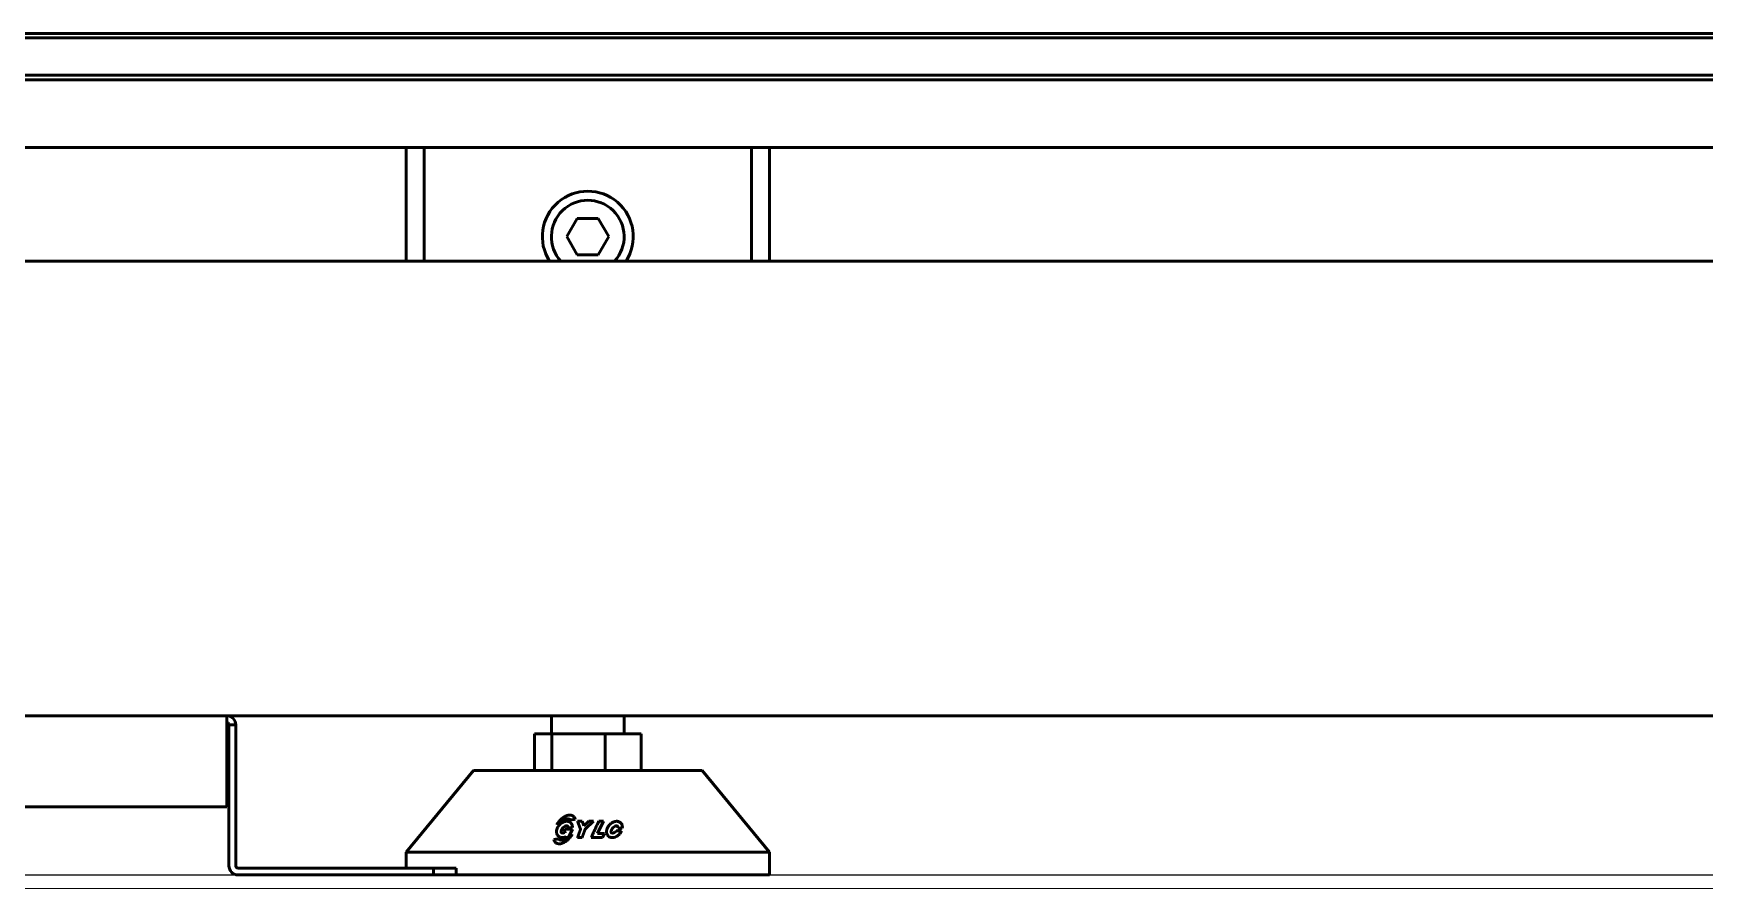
# Model space of a CAD drawing. Header units: millimetres. Extents: x 845401 to 948039, y 511594 to 550263.
# Drawn here: x 914972.2 to 915340, y 544183.8 to 544371.9 of the extents above; entities that cross this region are included whole.
import ezdxf

# ---------------------------------------------------------------- set-up
doc = ezdxf.new("R2010")
doc.units = ezdxf.units.MM
doc.layers.add('A-剖-0.10mm.......SECT-L01', color=255, linetype='Continuous', lineweight=18)
doc.layers.add('可见 (ISO)', color=7, linetype='Continuous', lineweight=50)

# ---------------------------------------------------------------- blocks, each defined once
blk = doc.blocks.new('A$C2A4E01FC')
at = {"color": 251}
blk.add_line((224.5, 161.95), (5614.5, 161.95), dxfattribs=at)
at = {"layer": '可见 (ISO)', "color": 251}
for p, q in [((3234.5, 347.05), (534.5, 347.05)), ((3234.5, 346.05), (534.5, 346.05)), ((3234.5, 337.85), (534.5, 337.85)), ((3234.5, 336.85), (534.5, 336.85)), ((3234.5, 321.95), (534.5, 321.95)), ((2697.5, 321.95), (2697.5, 296.95)), ((2701.5, 296.95), (2701.5, 321.95)), ((2773.5, 296.95), (2773.5, 321.95)), ((2777.5, 296.95), (2777.5, 321.95)), ((2732.88, 302.35), (2735.19, 306.35)), ((2735.19, 306.35), (2739.81, 306.35)), ((2739.81, 306.35), (2742.12, 302.35)), ((2735.19, 298.35), (2732.88, 302.35)), ((2742.12, 302.35), (2739.81, 298.35)), ((2739.81, 298.35), (2735.19, 298.35)), ((1050.01, 296.95), (3234.5, 296.95)), ((1050.01, 196.95), (3233.5, 196.95)), ((2658.04, 194.95), (2658.04, 196.95)), ((2658.04, 194.95), (2658.04, 176.95)), ((2658.54, 194.95), (2658.54, 163.95)), ((2658.54, 194.95), (2660.04, 194.95)), ((2660.04, 163.95), (2660.04, 194.95)), ((2729.5, 196.95), (2729.5, 192.95)), ((2745.5, 196.95), (2745.5, 192.95)), ((2725.74, 192.95), (2729.55, 192.95)), ((2725.74, 192.95), (2725.74, 184.95)), ((2729.55, 192.95), (2741.31, 192.95)), ((2729.55, 192.95), (2729.55, 184.95)), ((2741.31, 192.95), (2749.26, 192.95)), ((2741.31, 192.95), (2741.31, 184.95)), ((2749.26, 192.95), (2749.26, 184.95)), ((2712.36, 184.95), (2697.5, 166.95)), ((2762.64, 184.95), (2712.36, 184.95)), ((2762.64, 184.95), (2777.5, 166.95)), ((2658.04, 176.95), (2562.04, 176.95)), ((2734.75, 174.18), (2733.76, 174.03)), ((2735.24, 173.74), (2735.93, 172.04)), ((2736.24, 173.74), (2735.24, 173.74)), ((2736.65, 172.72), (2736.24, 173.74)), ((2736.65, 172.72), (2737.74, 173.74)), ((2736.93, 172.04), (2738.74, 173.74)), ((2738.74, 173.74), (2737.74, 173.74)), ((2739.67, 171.06), (2740.93, 173.74)), ((2740.93, 173.74), (2739.93, 173.74)), ((2730.98, 169.88), (2729.99, 169.72)), ((2732.42, 172), (2732.19, 171.56)), ((2732.19, 171.56), (2732.69, 171.56)), ((2732.42, 172), (2734.11, 172)), ((2732.74, 170.16), (2732.74, 170.38)), ((2733.24, 170.16), (2732.74, 170.16)), ((2733.12, 172.27), (2734.12, 172.35)), ((2733.24, 170.16), (2734.11, 172)), ((2735.24, 170.16), (2736.24, 170.16)), ((2738.24, 170.16), (2740.74, 170.16)), ((2741.17, 171.06), (2739.67, 171.06)), ((2740.74, 170.16), (2741.17, 171.06)), ((2743.74, 171.61), (2744.93, 171.61)), ((2744.1, 172.2), (2745.1, 172.2)), ((2777.5, 166.95), (2697.5, 166.95)), ((2697.5, 163.45), (2697.5, 166.95)), ((2777.5, 161.95), (2777.5, 166.95)), ((2703.54, 163.45), (2660.54, 163.45)), ((2660.54, 161.95), (2703.54, 161.95)), ((2708.54, 163.45), (2703.54, 163.45)), ((2703.54, 163.45), (2703.54, 161.95)), ((2703.54, 161.95), (2708.54, 161.95)), ((2708.54, 161.95), (2708.54, 163.45)), ((2777.5, 161.95), (2708.54, 161.95))]:
    blk.add_line(p, q, dxfattribs=at)
for centre, radius, start, end in [((2737.5, 302.35), 10, 327.3164, 212.6836), ((2737.5, 302.35), 8, 317.5458, 222.4542), ((2658.04, 194.95), 2, 0, 90), ((2658.04, 194.95), 0.5, 0, 90), ((2660.54, 163.95), 2, 180, 270), ((2660.54, 163.95), 0.5, 180, 270)]:
    blk.add_arc(centre, radius, start, end, dxfattribs=at)
for centre, major_axis, ratio, start_param, end_param in [((2733.07, 173.92), (-34.96, -5.48), 0.000028, 1.590651, 1.618931), ((2732.67, 170.14), (-38.13, -5.97), 0.000056, 1.500665, 1.526615)]:
    blk.add_ellipse(centre, major_axis=major_axis, ratio=ratio, start_param=start_param, end_param=end_param, dxfattribs=at)
for points, knots in [([(2732.74, 170.38), (2732.6, 170.31), (2732.46, 170.25), (2732.31, 170.22), (2732.26, 170.2), (2732.22, 170.2), (2732.17, 170.19), (2731.95, 170.15), (2731.75, 170.15), (2731.57, 170.19), (2731.48, 170.21), (2731.39, 170.24), (2731.31, 170.28), (2731.24, 170.32), (2731.17, 170.36), (2731.11, 170.41), (2731.1, 170.41), (2731.09, 170.42), (2731.08, 170.43), (2731.02, 170.48), (2730.96, 170.54), (2730.91, 170.6), (2730.87, 170.65), (2730.83, 170.7), (2730.8, 170.75), (2730.79, 170.77), (2730.78, 170.78), (2730.78, 170.8), (2730.72, 170.91), (2730.68, 171.02), (2730.66, 171.14), (2730.65, 171.17), (2730.64, 171.2), (2730.64, 171.23), (2730.63, 171.31), (2730.62, 171.39), (2730.62, 171.47), (2730.62, 171.51), (2730.62, 171.55), (2730.63, 171.59), (2730.63, 171.61), (2730.63, 171.63), (2730.63, 171.65), (2730.64, 171.67), (2730.64, 171.69), (2730.64, 171.71), (2730.66, 171.87), (2730.71, 172.02), (2730.77, 172.17), (2730.8, 172.25), (2730.83, 172.33), (2730.87, 172.4), (2730.89, 172.44), (2730.91, 172.48), (2730.94, 172.52), (2730.95, 172.53), (2730.96, 172.55), (2730.97, 172.57), (2730.98, 172.59), (2730.99, 172.61), (2731.01, 172.63), (2731.08, 172.74), (2731.16, 172.84), (2731.24, 172.93), (2731.28, 172.98), (2731.32, 173.02), (2731.36, 173.06), (2731.42, 173.12), (2731.49, 173.18), (2731.56, 173.24), (2731.6, 173.27), (2731.63, 173.3), (2731.67, 173.32), (2731.69, 173.34), (2731.71, 173.35), (2731.73, 173.36), (2731.74, 173.37), (2731.75, 173.38), (2731.76, 173.38), (2731.76, 173.39), (2731.77, 173.39), (2731.78, 173.4), (2731.87, 173.46), (2731.96, 173.5), (2732.05, 173.55), (2732.09, 173.57), (2732.14, 173.59), (2732.18, 173.6), (2732.21, 173.61), (2732.23, 173.62), (2732.25, 173.63), (2732.28, 173.64), (2732.3, 173.65), (2732.32, 173.65), (2732.43, 173.69), (2732.53, 173.71), (2732.63, 173.72), (2732.73, 173.74), (2732.83, 173.74), (2732.93, 173.74), (2733.02, 173.74), (2733.12, 173.72), (2733.21, 173.69), (2733.26, 173.68), (2733.3, 173.67), (2733.35, 173.65), (2733.37, 173.64), (2733.39, 173.63), (2733.42, 173.62), (2733.44, 173.61), (2733.46, 173.6), (2733.48, 173.59), (2733.56, 173.55), (2733.64, 173.5), (2733.7, 173.44), (2733.74, 173.41), (2733.77, 173.38), (2733.8, 173.35), (2733.81, 173.34), (2733.82, 173.32), (2733.84, 173.3), (2733.84, 173.3), (2733.85, 173.29), (2733.86, 173.28), (2733.86, 173.27), (2733.87, 173.26), (2733.87, 173.26), (2733.91, 173.2), (2733.95, 173.15), (2733.97, 173.09), (2734.08, 172.88), (2734.13, 172.63), (2734.12, 172.35)], [0, 0, 0, 0, 0.047901, 0.047901, 0.047901, 0.0625, 0.0625, 0.0625, 0.124815, 0.124815, 0.124815, 0.15625, 0.15625, 0.15625, 0.183594, 0.183594, 0.183594, 0.1875, 0.1875, 0.1875, 0.21875, 0.21875, 0.21875, 0.242187, 0.242187, 0.242187, 0.249728, 0.249728, 0.249728, 0.298708, 0.298708, 0.298708, 0.3125, 0.3125, 0.3125, 0.34375, 0.34375, 0.34375, 0.359375, 0.359375, 0.359375, 0.367187, 0.367187, 0.367187, 0.375, 0.375, 0.375, 0.4375, 0.4375, 0.4375, 0.46875, 0.46875, 0.46875, 0.484375, 0.484375, 0.484375, 0.492187, 0.492187, 0.492187, 0.499939, 0.499939, 0.499939, 0.543363, 0.543363, 0.543363, 0.5625, 0.5625, 0.5625, 0.59375, 0.59375, 0.59375, 0.609375, 0.609375, 0.609375, 0.617187, 0.617187, 0.617187, 0.621094, 0.621094, 0.621094, 0.625, 0.625, 0.625, 0.65625, 0.65625, 0.65625, 0.671875, 0.671875, 0.671875, 0.679687, 0.679687, 0.679687, 0.6875, 0.6875, 0.6875, 0.71875, 0.71875, 0.71875, 0.75, 0.75, 0.75, 0.78125, 0.78125, 0.78125, 0.796875, 0.796875, 0.796875, 0.804687, 0.804687, 0.804687, 0.8125, 0.8125, 0.8125, 0.84375, 0.84375, 0.84375, 0.859375, 0.859375, 0.859375, 0.867187, 0.867187, 0.867187, 0.871094, 0.871094, 0.871094, 0.874632, 0.874632, 0.874632, 0.901106, 0.901106, 0.901106, 1, 1, 1, 1]), ([(2730.66, 172.98), (2730.72, 173.08), (2730.77, 173.17), (2730.83, 173.25), (2730.86, 173.3), (2730.89, 173.34), (2730.92, 173.38), (2730.94, 173.4), (2730.95, 173.43), (2730.97, 173.45), (2730.98, 173.47), (2731, 173.49), (2731.02, 173.51), (2731.08, 173.6), (2731.15, 173.68), (2731.22, 173.76), (2731.25, 173.81), (2731.29, 173.85), (2731.33, 173.89), (2731.34, 173.91), (2731.36, 173.93), (2731.38, 173.95), (2731.39, 173.96), (2731.4, 173.97), (2731.41, 173.97), (2731.42, 173.98), (2731.43, 173.99), (2731.43, 174), (2731.5, 174.07), (2731.56, 174.13), (2731.63, 174.19), (2731.65, 174.21), (2731.66, 174.23), (2731.68, 174.25), (2731.72, 174.28), (2731.77, 174.32), (2731.81, 174.36), (2731.83, 174.38), (2731.85, 174.39), (2731.87, 174.41), (2731.88, 174.42), (2731.89, 174.43), (2731.9, 174.44), (2731.91, 174.44), (2731.92, 174.45), (2731.93, 174.46), (2732.03, 174.54), (2732.13, 174.61), (2732.23, 174.67), (2732.28, 174.7), (2732.33, 174.73), (2732.38, 174.76), (2732.4, 174.78), (2732.43, 174.79), (2732.45, 174.81), (2732.46, 174.81), (2732.48, 174.82), (2732.49, 174.83), (2732.5, 174.83), (2732.51, 174.84), (2732.52, 174.84), (2732.57, 174.87), (2732.63, 174.9), (2732.69, 174.93), (2732.72, 174.94), (2732.75, 174.95), (2732.78, 174.96), (2732.8, 174.97), (2732.83, 174.98), (2732.86, 174.99), (2732.92, 175.02), (2732.98, 175.03), (2733.04, 175.05), (2733.07, 175.06), (2733.1, 175.07), (2733.13, 175.07), (2733.15, 175.08), (2733.18, 175.08), (2733.21, 175.09), (2733.27, 175.1), (2733.33, 175.11), (2733.4, 175.12), (2733.46, 175.12), (2733.52, 175.12), (2733.58, 175.12), (2733.71, 175.11), (2733.83, 175.09), (2733.93, 175.06), (2733.99, 175.04), (2734.04, 175.02), (2734.09, 174.99), (2734.12, 174.98), (2734.14, 174.97), (2734.17, 174.95), (2734.18, 174.95), (2734.19, 174.94), (2734.2, 174.93), (2734.22, 174.92), (2734.23, 174.92), (2734.24, 174.91), (2734.28, 174.88), (2734.32, 174.85), (2734.36, 174.81), (2734.38, 174.79), (2734.4, 174.77), (2734.42, 174.76), (2734.44, 174.74), (2734.46, 174.72), (2734.47, 174.7), (2734.5, 174.66), (2734.53, 174.62), (2734.56, 174.58), (2734.58, 174.56), (2734.59, 174.54), (2734.6, 174.52), (2734.61, 174.5), (2734.62, 174.49), (2734.62, 174.48), (2734.63, 174.47), (2734.63, 174.46), (2734.64, 174.45), (2734.68, 174.37), (2734.72, 174.28), (2734.75, 174.18)], [0, 0, 0, 0, 0.0625, 0.0625, 0.0625, 0.09375, 0.09375, 0.09375, 0.109375, 0.109375, 0.109375, 0.125, 0.125, 0.125, 0.1875, 0.1875, 0.1875, 0.21875, 0.21875, 0.21875, 0.234375, 0.234375, 0.234375, 0.242187, 0.242187, 0.242187, 0.24941, 0.24941, 0.24941, 0.298285, 0.298285, 0.298285, 0.3125, 0.3125, 0.3125, 0.34375, 0.34375, 0.34375, 0.359375, 0.359375, 0.359375, 0.367187, 0.367187, 0.367187, 0.375, 0.375, 0.375, 0.4375, 0.4375, 0.4375, 0.46875, 0.46875, 0.46875, 0.484375, 0.484375, 0.484375, 0.492187, 0.492187, 0.492187, 0.49837, 0.49837, 0.49837, 0.53125, 0.53125, 0.53125, 0.546875, 0.546875, 0.546875, 0.5625, 0.5625, 0.5625, 0.59375, 0.59375, 0.59375, 0.609375, 0.609375, 0.609375, 0.623768, 0.623768, 0.623768, 0.65625, 0.65625, 0.65625, 0.6875, 0.6875, 0.6875, 0.749047, 0.749047, 0.749047, 0.78125, 0.78125, 0.78125, 0.796875, 0.796875, 0.796875, 0.804687, 0.804687, 0.804687, 0.8125, 0.8125, 0.8125, 0.84375, 0.84375, 0.84375, 0.859375, 0.859375, 0.859375, 0.874722, 0.874722, 0.874722, 0.90625, 0.90625, 0.90625, 0.921875, 0.921875, 0.921875, 0.929687, 0.929687, 0.929687, 0.9375, 0.9375, 0.9375, 1, 1, 1, 1]), ([(2730.66, 172.98), (2730.95, 173.46), (2731.38, 173.9), (2732.27, 174.28), (2732.6, 174.34), (2733.23, 174.3), (2733.53, 174.19), (2733.76, 174.03)], [0, 0, 0, 0, 0.5, 0.5, 0.75, 0.75, 1, 1, 1, 1]), ([(2744.93, 171.61), (2744.89, 171.52), (2744.84, 171.44), (2744.79, 171.36), (2744.77, 171.31), (2744.74, 171.27), (2744.71, 171.23), (2744.69, 171.19), (2744.66, 171.15), (2744.63, 171.11), (2744.57, 171.03), (2744.5, 170.96), (2744.43, 170.88), (2744.39, 170.85), (2744.36, 170.81), (2744.32, 170.78), (2744.29, 170.75), (2744.26, 170.72), (2744.23, 170.7), (2744.22, 170.69), (2744.21, 170.68), (2744.2, 170.67), (2744.11, 170.6), (2744.02, 170.54), (2743.93, 170.48), (2743.8, 170.4), (2743.68, 170.33), (2743.52, 170.28), (2743.35, 170.21), (2743.17, 170.18), (2742.99, 170.16), (2742.98, 170.16), (2742.97, 170.16), (2742.95, 170.16), (2742.89, 170.16), (2742.82, 170.16), (2742.76, 170.17), (2742.63, 170.18), (2742.51, 170.21), (2742.39, 170.25), (2742.33, 170.27), (2742.27, 170.3), (2742.22, 170.33), (2742.17, 170.36), (2742.12, 170.39), (2742.07, 170.43), (2742.05, 170.45), (2742.03, 170.47), (2742.01, 170.49), (2742, 170.5), (2741.99, 170.51), (2741.98, 170.52), (2741.97, 170.53), (2741.96, 170.54), (2741.95, 170.55), (2741.91, 170.59), (2741.88, 170.64), (2741.85, 170.68), (2741.82, 170.71), (2741.8, 170.75), (2741.78, 170.78), (2741.78, 170.8), (2741.77, 170.81), (2741.77, 170.82), (2741.72, 170.91), (2741.69, 171), (2741.66, 171.1), (2741.65, 171.15), (2741.64, 171.2), (2741.64, 171.25), (2741.63, 171.28), (2741.63, 171.3), (2741.63, 171.33), (2741.63, 171.34), (2741.63, 171.35), (2741.63, 171.36), (2741.63, 171.38), (2741.63, 171.39), (2741.63, 171.4), (2741.62, 171.5), (2741.63, 171.59), (2741.64, 171.69), (2741.65, 171.73), (2741.66, 171.78), (2741.67, 171.83), (2741.67, 171.86), (2741.68, 171.88), (2741.69, 171.91), (2741.69, 171.93), (2741.7, 171.96), (2741.71, 171.98), (2741.74, 172.1), (2741.79, 172.23), (2741.84, 172.34), (2741.87, 172.4), (2741.9, 172.46), (2741.94, 172.52), (2741.99, 172.61), (2742.05, 172.69), (2742.11, 172.77), (2742.14, 172.81), (2742.17, 172.85), (2742.2, 172.89), (2742.22, 172.91), (2742.24, 172.93), (2742.25, 172.95), (2742.26, 172.96), (2742.27, 172.97), (2742.28, 172.98), (2742.29, 172.99), (2742.3, 173), (2742.31, 173.01), (2742.38, 173.09), (2742.46, 173.16), (2742.55, 173.23), (2742.59, 173.26), (2742.63, 173.3), (2742.67, 173.33), (2742.69, 173.34), (2742.71, 173.36), (2742.73, 173.37), (2742.75, 173.38), (2742.76, 173.39), (2742.77, 173.39), (2742.78, 173.4), (2742.79, 173.41), (2742.8, 173.41), (2742.9, 173.48), (2743, 173.53), (2743.11, 173.57), (2743.16, 173.6), (2743.21, 173.62), (2743.26, 173.64), (2743.29, 173.64), (2743.32, 173.65), (2743.35, 173.66), (2743.36, 173.67), (2743.37, 173.67), (2743.39, 173.67), (2743.4, 173.68), (2743.41, 173.68), (2743.43, 173.68), (2743.49, 173.7), (2743.55, 173.71), (2743.61, 173.72), (2743.64, 173.73), (2743.67, 173.73), (2743.7, 173.73), (2743.73, 173.74), (2743.76, 173.74), (2743.79, 173.74), (2743.86, 173.74), (2743.92, 173.74), (2743.98, 173.74), (2744.05, 173.73), (2744.1, 173.72), (2744.17, 173.71), (2744.29, 173.68), (2744.41, 173.63), (2744.52, 173.57), (2744.6, 173.53), (2744.68, 173.47), (2744.74, 173.41), (2744.76, 173.39), (2744.78, 173.37), (2744.8, 173.35), (2744.87, 173.27), (2744.93, 173.18), (2744.98, 173.09), (2745, 173.04), (2745.03, 172.99), (2745.04, 172.94), (2745.05, 172.91), (2745.06, 172.89), (2745.07, 172.86), (2745.07, 172.85), (2745.07, 172.84), (2745.08, 172.82), (2745.08, 172.82), (2745.08, 172.81), (2745.08, 172.8), (2745.08, 172.8), (2745.09, 172.79), (2745.09, 172.78), (2745.13, 172.61), (2745.13, 172.41), (2745.1, 172.2)], [0, 0, 0, 0, 0.03125, 0.03125, 0.03125, 0.046875, 0.046875, 0.046875, 0.0625, 0.0625, 0.0625, 0.09375, 0.09375, 0.09375, 0.109375, 0.109375, 0.109375, 0.121094, 0.121094, 0.121094, 0.125, 0.125, 0.125, 0.15625, 0.15625, 0.15625, 0.198859, 0.198859, 0.198859, 0.246094, 0.246094, 0.246094, 0.25, 0.25, 0.25, 0.265625, 0.265625, 0.265625, 0.296875, 0.296875, 0.296875, 0.3125, 0.3125, 0.3125, 0.328125, 0.328125, 0.328125, 0.335938, 0.335938, 0.335938, 0.339844, 0.339844, 0.339844, 0.34375, 0.34375, 0.34375, 0.359375, 0.359375, 0.359375, 0.371094, 0.371094, 0.371094, 0.375, 0.375, 0.375, 0.40625, 0.40625, 0.40625, 0.421875, 0.421875, 0.421875, 0.429688, 0.429688, 0.429688, 0.433594, 0.433594, 0.433594, 0.4375, 0.4375, 0.4375, 0.46875, 0.46875, 0.46875, 0.484375, 0.484375, 0.484375, 0.492188, 0.492188, 0.492188, 0.499978, 0.499978, 0.499978, 0.541364, 0.541364, 0.541364, 0.5625, 0.5625, 0.5625, 0.59375, 0.59375, 0.59375, 0.609375, 0.609375, 0.609375, 0.617188, 0.617188, 0.617188, 0.621094, 0.621094, 0.621094, 0.625, 0.625, 0.625, 0.65625, 0.65625, 0.65625, 0.671875, 0.671875, 0.671875, 0.679688, 0.679688, 0.679688, 0.683594, 0.683594, 0.683594, 0.6875, 0.6875, 0.6875, 0.71875, 0.71875, 0.71875, 0.734375, 0.734375, 0.734375, 0.742188, 0.742188, 0.742188, 0.746094, 0.746094, 0.746094, 0.749934, 0.749934, 0.749934, 0.765625, 0.765625, 0.765625, 0.773438, 0.773438, 0.773438, 0.78125, 0.78125, 0.78125, 0.796875, 0.796875, 0.796875, 0.812316, 0.812316, 0.812316, 0.84375, 0.84375, 0.84375, 0.867187, 0.867187, 0.867187, 0.874629, 0.874629, 0.874629, 0.90625, 0.90625, 0.90625, 0.921875, 0.921875, 0.921875, 0.929687, 0.929687, 0.929687, 0.933594, 0.933594, 0.933594, 0.935547, 0.935547, 0.935547, 0.9375, 0.9375, 0.9375, 1, 1, 1, 1]), ([(2734.09, 170.92), (2733.97, 170.73), (2733.85, 170.55), (2733.72, 170.38), (2733.66, 170.3), (2733.59, 170.21), (2733.52, 170.13), (2733.49, 170.09), (2733.45, 170.05), (2733.42, 170.01), (2733.4, 169.99), (2733.38, 169.98), (2733.37, 169.96), (2733.36, 169.95), (2733.35, 169.94), (2733.34, 169.93), (2733.33, 169.92), (2733.32, 169.91), (2733.31, 169.9), (2733.31, 169.9), (2733.31, 169.89), (2733.3, 169.89), (2733.22, 169.81), (2733.14, 169.73), (2733.06, 169.65), (2733.02, 169.62), (2732.98, 169.58), (2732.94, 169.54), (2732.92, 169.53), (2732.9, 169.51), (2732.88, 169.49), (2732.86, 169.48), (2732.85, 169.47), (2732.84, 169.47), (2732.83, 169.46), (2732.82, 169.45), (2732.81, 169.44), (2732.72, 169.36), (2732.62, 169.29), (2732.52, 169.23), (2732.47, 169.2), (2732.42, 169.17), (2732.37, 169.14), (2732.34, 169.12), (2732.32, 169.11), (2732.29, 169.09), (2732.28, 169.09), (2732.27, 169.08), (2732.26, 169.07), (2732.25, 169.07), (2732.24, 169.07), (2732.24, 169.06), (2732.23, 169.06), (2732.23, 169.06), (2732.22, 169.05), (2732.21, 169.05), (2732.21, 169.05), (2732.2, 169.05), (2732.09, 168.99), (2731.97, 168.94), (2731.86, 168.9), (2731.8, 168.88), (2731.74, 168.86), (2731.69, 168.84), (2731.66, 168.84), (2731.63, 168.83), (2731.6, 168.82), (2731.59, 168.82), (2731.57, 168.82), (2731.56, 168.81), (2731.54, 168.81), (2731.53, 168.81), (2731.52, 168.81), (2731.51, 168.81), (2731.51, 168.81), (2731.5, 168.8), (2731.45, 168.79), (2731.39, 168.79), (2731.33, 168.78), (2731.2, 168.78), (2731.08, 168.78), (2730.96, 168.8), (2730.9, 168.82), (2730.84, 168.83), (2730.79, 168.85), (2730.74, 168.87), (2730.69, 168.89), (2730.64, 168.91), (2730.5, 168.98), (2730.39, 169.07), (2730.29, 169.18), (2730.29, 169.19), (2730.28, 169.2), (2730.27, 169.21), (2730.15, 169.35), (2730.06, 169.52), (2729.99, 169.72)], [0, 0, 0, 0, 0.125, 0.125, 0.125, 0.1875, 0.1875, 0.1875, 0.21875, 0.21875, 0.21875, 0.234375, 0.234375, 0.234375, 0.242188, 0.242188, 0.242188, 0.25, 0.25, 0.25, 0.252063, 0.252063, 0.252063, 0.3125, 0.3125, 0.3125, 0.34375, 0.34375, 0.34375, 0.359375, 0.359375, 0.359375, 0.367188, 0.367188, 0.367188, 0.375, 0.375, 0.375, 0.4375, 0.4375, 0.4375, 0.46875, 0.46875, 0.46875, 0.484375, 0.484375, 0.484375, 0.492188, 0.492188, 0.492188, 0.496094, 0.496094, 0.496094, 0.5, 0.5, 0.5, 0.50245, 0.50245, 0.50245, 0.5625, 0.5625, 0.5625, 0.59375, 0.59375, 0.59375, 0.609375, 0.609375, 0.609375, 0.617188, 0.617188, 0.617188, 0.625, 0.625, 0.625, 0.626744, 0.626744, 0.626744, 0.65625, 0.65625, 0.65625, 0.71875, 0.71875, 0.71875, 0.75, 0.75, 0.75, 0.78125, 0.78125, 0.78125, 0.867188, 0.867188, 0.867188, 0.875, 0.875, 0.875, 1, 1, 1, 1]), ([(2734.09, 170.92), (2733.8, 170.45), (2733.37, 170), (2732.48, 169.62), (2732.15, 169.56), (2731.5, 169.6), (2731.21, 169.71), (2730.98, 169.88)], [0, 0, 0, 0, 0.5, 0.5, 0.75, 0.75, 1, 1, 1, 1]), ([(2732.69, 171.56), (2732.57, 171.44), (2732.44, 171.33), (2732.12, 171.16), (2731.89, 171.1), (2731.6, 171.26), (2731.59, 171.43), (2731.64, 171.72), (2731.7, 171.86), (2731.95, 172.27), (2732.19, 172.53), (2732.62, 172.73), (2732.71, 172.76), (2732.9, 172.77), (2732.99, 172.74), (2733.17, 172.58), (2733.16, 172.41), (2733.12, 172.27)], [0, 0, 0, 0, 0.125, 0.125, 0.25, 0.25, 0.375, 0.375, 0.5, 0.5, 0.75, 0.75, 0.8125, 0.8125, 0.875, 0.875, 1, 1, 1, 1]), ([(2743.74, 171.61), (2743.63, 171.49), (2743.51, 171.38), (2743.28, 171.24), (2743.2, 171.2), (2743.01, 171.14), (2742.91, 171.12), (2742.71, 171.18), (2742.65, 171.26), (2742.6, 171.42), (2742.6, 171.5), (2742.64, 171.73), (2742.71, 171.87), (2742.96, 172.28), (2743.19, 172.53), (2743.6, 172.72), (2743.69, 172.75), (2743.9, 172.77), (2744.01, 172.74), (2744.19, 172.52), (2744.15, 172.35), (2744.1, 172.2)], [0, 0, 0, 0, 0.125, 0.125, 0.1875, 0.1875, 0.25, 0.25, 0.3125, 0.3125, 0.375, 0.375, 0.5, 0.5, 0.75, 0.75, 0.8125, 0.8125, 0.875, 0.875, 1, 1, 1, 1])]:
    blk.add_open_spline(points, degree=3, knots=knots, dxfattribs=at)
for points, weights in [([(2738.24, 170.16), (2739.12, 172.03), (2739.93, 173.74)], [1.0065585833, 1.00899692056, 1.01028186064]), ([(2735.93, 172.04), (2735.59, 171.12), (2735.24, 170.16)], [1.01031332239, 1.00920893392, 1.00773929759]), ([(2736.24, 170.16), (2736.59, 171.12), (2736.93, 172.04)], [1.00774194248, 1.00921434883, 1.01032228702])]:
    blk.add_rational_spline(points, weights, degree=2, dxfattribs=at)

msp = doc.modelspace()

# ---------------------------------------------------------------- linework, layer by layer
at = {"layer": 'A-剖-0.10mm.......SECT-L01', "color": 6}
msp.add_line((894760.27, 544183.82, -0.13), (934283.3, 544183.82, -0.13), dxfattribs=at)

# ---------------------------------------------------------------- block references
msp.add_blockref('A$C2A4E01FC', (912356.69, 544024.87))

doc.saveas('drawing.dxf')
